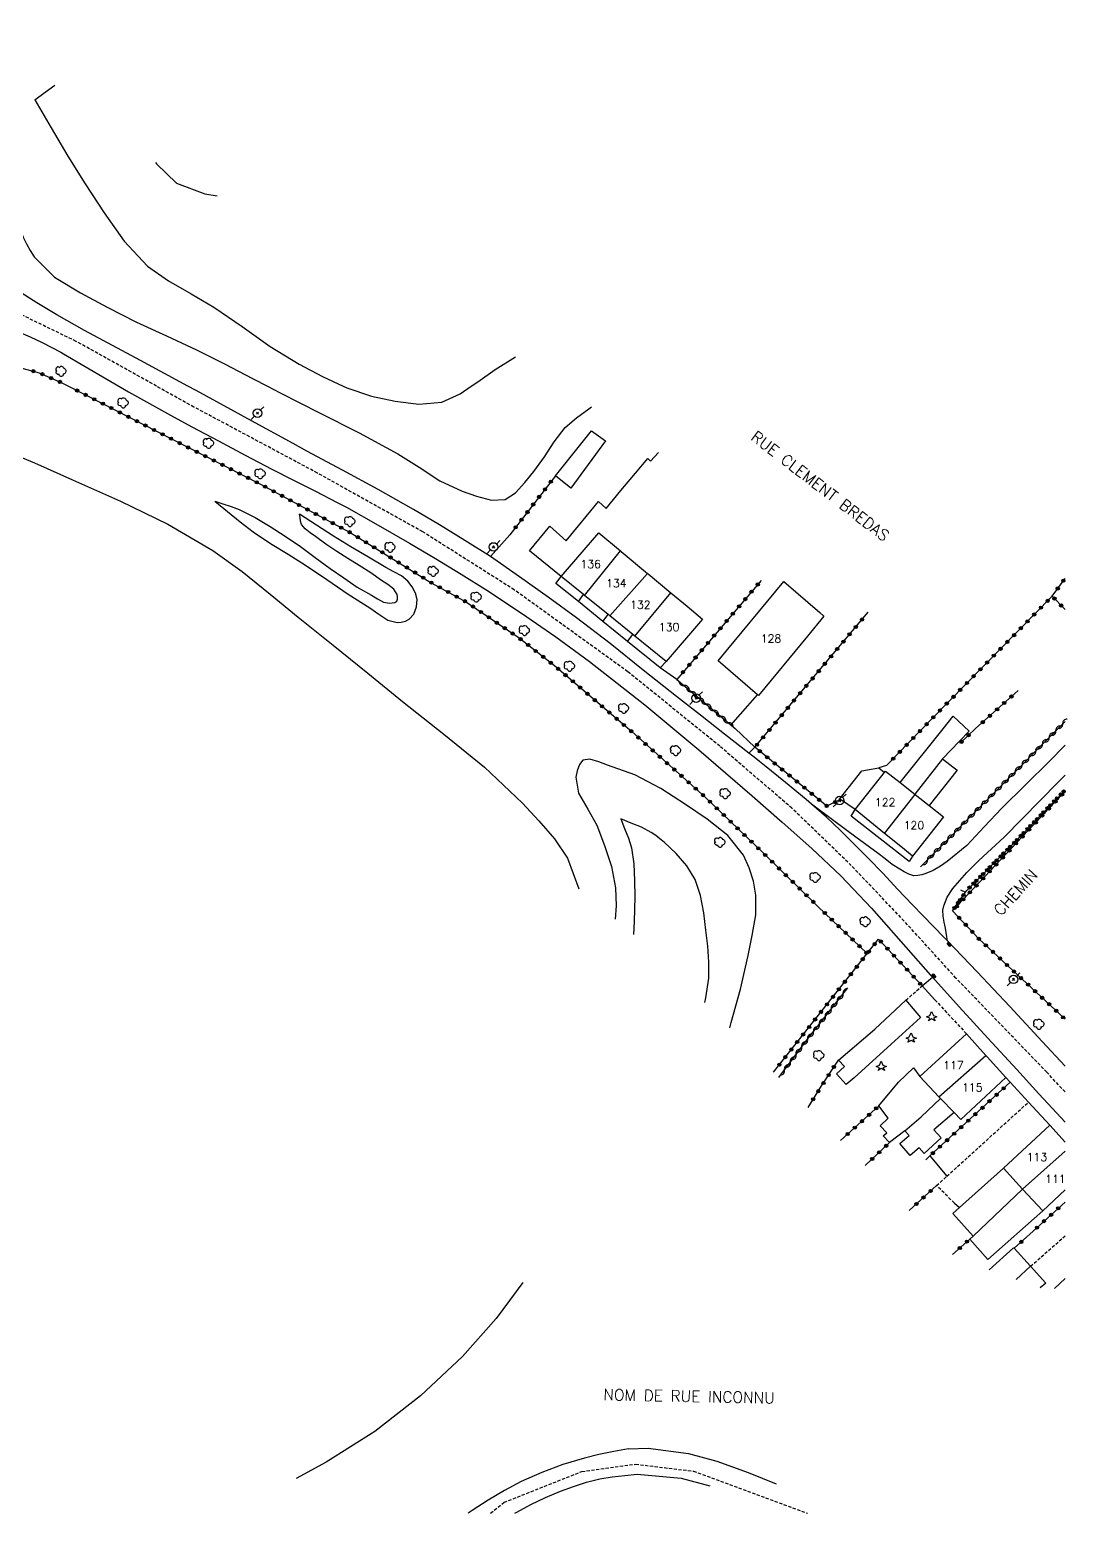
# Model space of a CAD drawing. Header units: millimetres. Extents: x 138000 to 139001, y 123000 to 124000.
# Drawn here: x 138838.2 to 139000.5, y 123000 to 123231.7 of the extents above; entities that cross this region are included whole.
import ezdxf
from ezdxf.enums import TextEntityAlignment as Align

# ---------------------------------------------------------------- set-up
doc = ezdxf.new("R2010")
doc.units = ezdxf.units.MM
doc.linetypes.add('DASHED', pattern=[0.75, 0.5, -0.25])
doc.layers.get('0').update_dxf_attribs({"linetype": 'CONTINUOUS'})
for name, color, linetype in [('W0001', 6, 'DASHED'), ('W0008', 7, 'CONTINUOUS'), ('W0014', 7, 'CONTINUOUS'), ('W0017', 7, 'CONTINUOUS'), ('W0071', 7, 'CONTINUOUS'), ('W0101', 7, 'CONTINUOUS'), ('W0104', 1, 'CONTINUOUS'), ('W0112', 1, 'DASHED'), ('W0211', 2, 'CONTINUOUS'), ('W0214', 2, 'CONTINUOUS'), ('W0300', 7, 'CONTINUOUS'), ('W0303', 7, 'CONTINUOUS'), ('W0310', 3, 'CONTINUOUS'), ('W0323', 7, 'CONTINUOUS'), ('W0333', 7, 'CONTINUOUS'), ('W0401', 7, 'CONTINUOUS'), ('W0473', 7, 'CONTINUOUS'), ('W0989', 7, 'CONTINUOUS'), ('W0991', 7, 'CONTINUOUS'), ('W1102', 7, 'CONTINUOUS')]:
    doc.layers.add(name, color=color, linetype=linetype)
doc.styles.get("Standard").update_dxf_attribs({"font": 'romans.shx', "width": 0.85})

# ---------------------------------------------------------------- blocks, each defined once
blk = doc.blocks.new('T300')
for p, q in [((-0.8, 0.51), (-0.86, 0.34)), ((-0.86, 0.34), (-0.86, 0.17)), ((-0.86, 0.17), (-0.74, 0.06)), ((-0.69, 0.63), (-0.8, 0.51)), ((-0.8, -0.06), (-0.74, 0.06)), ((-0.74, 0.06), (-0.69, 0.11)), ((-0.57, 0.69), (-0.69, 0.63)), ((-0.46, 0.69), (-0.57, 0.69)), ((-0.29, 0.63), (-0.46, 0.69)), ((-0.29, 0.63), (-0.17, 0.74)), ((-0.23, 0.57), (-0.29, 0.63)), ((-0.17, 0.74), (-0.06, 0.8)), ((-0.06, 0.8), (0.06, 0.8)), ((0.06, 0.8), (0.23, 0.74)), ((0.23, 0.74), (0.34, 0.63)), ((0.34, 0.63), (0.4, 0.51)), ((0.46, 0.46), (0.34, 0.46)), ((0.4, 0.51), (0.4, 0.46)), ((0.57, 0.4), (0.46, 0.46)), ((0.57, 0.4), (0.69, 0.29)), ((0.69, 0.29), (0.74, 0.17)), ((0.74, 0.06), (0.69, -0.17)), ((0.74, 0.17), (0.74, 0.06)), ((-0.8, -0.17), (-0.8, -0.06)), ((-0.8, -0.23), (-0.8, -0.17)), ((-0.74, -0.34), (-0.8, -0.23)), ((-0.69, -0.4), (-0.74, -0.34)), ((-0.51, -0.46), (-0.69, -0.4)), ((-0.4, -0.46), (-0.51, -0.46)), ((-0.4, -0.46), (-0.34, -0.46)), ((-0.34, -0.46), (-0.34, -0.4)), ((-0.34, -0.51), (-0.34, -0.46)), ((-0.29, -0.63), (-0.34, -0.51)), ((-0.17, -0.74), (-0.29, -0.63)), ((-0.06, -0.8), (-0.17, -0.74)), ((0.06, -0.8), (-0.06, -0.8)), ((0.17, -0.74), (0.06, -0.8)), ((0.23, -0.69), (0.17, -0.74)), ((0.29, -0.46), (0.23, -0.46)), ((0.29, -0.63), (0.23, -0.69)), ((0.46, -0.4), (0.29, -0.46)), ((0.34, -0.51), (0.29, -0.63)), ((0.34, -0.51), (0.34, -0.46)), ((0.57, -0.34), (0.46, -0.4)), ((0.63, -0.29), (0.57, -0.34)), ((0.69, -0.17), (0.63, -0.29))]:
    blk.add_line(p, q)
blk = doc.blocks.new('T303')
for p, q in [((-0.77, 0), (-0.28, 0.21)), ((-0.28, -0.21), (-0.77, 0)), ((-0.28, 0.21), (0, 0.83)), ((0, 0.83), (0.28, 0.21)), ((0.28, 0.21), (0.83, 0)), ((0.83, 0), (0.28, -0.21)), ((-0.49, -0.63), (-0.28, -0.21)), ((0, -0.35), (-0.49, -0.63)), ((0.56, -0.63), (0, -0.35)), ((0.28, -0.21), (0.56, -0.63))]:
    blk.add_line(p, q)
blk = doc.blocks.new('T473')
for p, q in [((-0.166667, 0.166667), (0.166667, -0.166667)), ((-0.166667, -0.166667), (0.166667, 0.166667)), ((0.500001, 0.500001), (1.000002, 1.000002)), ((-1.000002, -1.000002), (-0.500001, -0.500001))]:
    blk.add_line(p, q)
blk.add_ellipse((0, 0), major_axis=(0.471405, 0.471405), ratio=1, start_param=5.4977871438, end_param=11.780972451)
blk = doc.blocks.new('T401')
for p, q in [((-0.3, 0.3), (0, 0.3)), ((-0.3, -0.25), (-0.3, 0.3)), ((-0.3, 0.15), (0, 0.15)), ((-0.3, 0), (0, 0)), ((0, 0.3), (0, -0.25)), ((-0.3, -0.15), (0, -0.15)), ((-0.3, -0.25), (-0.3, -0.3)), ((-0.3, -0.3), (0, -0.3)), ((0, -0.3), (0, -0.25))]:
    blk.add_line(p, q)
blk = doc.blocks.new('t323o')
at = {"color": 0, "linetype": 'Continuous'}
for radius in [0.25, 0.15]:
    blk.add_circle((0, 0), radius, dxfattribs=at)
blk = doc.blocks.new('t310o')
at = {"color": 0, "linetype": 'Continuous'}
for centre, start, end in [((-0.5, 0.38), 216.8699, 323.1304), ((0.5, -0.37), 36.8699, 143.1303)]:
    blk.add_arc(centre, 0.625, start, end, dxfattribs=at)

msp = doc.modelspace()

# ---------------------------------------------------------------- linework, layer by layer
at = {"layer": 'W0001'}
for points in [[(138858.06, 123176), (138845.5, 123183), (138830.15, 123190.45)], [(139000, 123065.8), (138997.15, 123068.88), (138982.96, 123083.58), (138974.87, 123092.48), (138966.61, 123101.14), (138957.34, 123110.09), (138946.07, 123119.77), (138931.7, 123131.41), (138913.95, 123144.2), (138899.64, 123153.27), (138883.19, 123162.44), (138863.9, 123172.75), (138858.06, 123176)], [(138910.25, 123000), (138912.36, 123001.72), (138924.51, 123006.53), (138932.9, 123007.68)], [(138932.9, 123007.68), (138941.95, 123006.58)], [(138941.95, 123006.58), (138959.77, 123000)]]:
    msp.add_lwpolyline(points, dxfattribs=at)
at = {"layer": 'W0008'}
for points in [[(138862.97, 123176), (138855.57, 123180.03), (138851.17, 123182.36), (138846.78, 123184.7), (138842.46, 123187.15), (138839.37, 123189.02), (138836.32, 123190.96), (138833.37, 123193.03), (138830.95, 123194.95), (138828.62, 123196.97), (138826.32, 123199.03), (138823.51, 123201.63), (138820.76, 123204.3), (138818.06, 123207.02), (138814.34, 123210.81), (138810.72, 123214.69), (138807.38, 123218.79), (138805.4, 123221.55), (138803.54, 123224.4), (138801.93, 123227.38), (138800.75, 123230.24), (138799.78, 123233.21)], [(138808.77, 123185.41), (138810.81, 123185.64), (138812.85, 123185.87), (138814.9, 123186.07), (138817.39, 123186.23), (138819.89, 123186.35), (138822.4, 123186.42), (138824.57, 123186.5), (138826.75, 123186.55), (138828.9, 123186.43), (138830.76, 123186.15), (138832.59, 123185.73), (138834.4, 123185.22), (138836.37, 123184.53), (138838.31, 123183.72), (138840.21, 123182.85), (138843.1, 123181.31), (138843.54, 123181.05), (138846.9, 123179.07), (138850.27, 123177.09), (138852.15, 123176)], [(138852.15, 123176), (138853.65, 123175.14), (138856.94, 123173.29), (138860.26, 123171.48), (138863.58, 123169.68), (138867.72, 123167.45), (138871.88, 123165.24), (138876.05, 123163.06), (138879.46, 123161.32), (138882.88, 123159.59), (138886.3, 123157.86)], [(138910.25, 123149.42), (138906.24, 123151.89), (138902.24, 123154.36), (138898.21, 123156.77), (138892.7, 123159.88), (138887.13, 123162.88), (138881.55, 123165.88), (138879.38, 123167.07), (138872.9, 123170.6), (138864.23, 123175.32), (138862.97, 123176)], [(138886.3, 123157.86), (138887.71, 123157.09), (138892.67, 123154.31), (138897.6, 123151.47), (138901.65, 123149.08), (138905.67, 123146.66), (138909.65, 123144.17), (138915.08, 123140.57), (138920.42, 123136.85), (138925.68, 123133.01), (138934.35, 123126.26), (138942.79, 123119.22), (138951.11, 123112.02), (138955.8, 123107.95), (138960.46, 123103.83), (138964.97, 123099.57), (138969.75, 123094.51), (138974.35, 123089.27), (138978.97, 123084.04), (138979.28, 123083.7)], [(139000, 123069.8), (138996.42, 123073.68), (138991.35, 123079.12), (138986.25, 123084.54), (138981.64, 123089.37), (138981.11, 123089.92), (138979.46, 123091.63), (138977.8, 123093.33), (138976.15, 123095.04), (138973.85, 123097.47), (138971.56, 123099.9), (138969.24, 123102.31), (138967.1, 123104.46), (138964.93, 123106.6), (138962.72, 123108.68), (138960.41, 123110.72), (138959.58, 123111.46), (138956.35, 123114.14), (138953.07, 123116.77), (138952.24, 123117.42), (138951.41, 123118.06), (138950.58, 123118.71)], [(138931.78, 123010.08), (138929.48, 123009.63), (138927.18, 123009.17), (138924.9, 123008.63), (138921.54, 123007.61), (138918.23, 123006.39), (138915.02, 123004.96), (138912.4, 123003.59), (138909.85, 123002.07), (138907.36, 123000.45), (138906.72, 123000)], [(138931.78, 123010.08), (138934.89, 123010.18)], [(138934.89, 123010.18), (138941.17, 123009.33)], [(138941.17, 123009.33), (138945.61, 123008.13)], [(138945.61, 123008.13), (138950.48, 123006.37)], [(138914.03, 123000), (138914.33, 123000.17), (138916.56, 123001.37), (138918.84, 123002.48), (138921.17, 123003.46), (138923.2, 123004.21), (138925.25, 123004.87), (138927.34, 123005.4), (138929.26, 123005.71), (138931.2, 123005.9), (138933.14, 123006.09)], [(138933.14, 123006.09), (138940.05, 123005.49)], [(138940.05, 123005.49), (138944.5, 123004.29)], [(138950.48, 123006.37), (138954.85, 123004.61)]]:
    msp.add_lwpolyline(points, dxfattribs=at)
at = {"layer": 'W0014'}
for points in [[(138913.24, 123152.78), (138910.25, 123149.42)], [(138950.58, 123118.71), (138946.81, 123121.66), (138943.04, 123124.61), (138939.27, 123127.57), (138934.09, 123131.68), (138928.92, 123135.81), (138923.67, 123139.84), (138919.23, 123143.07), (138914.74, 123146.24), (138910.25, 123149.42)], [(138937.69, 123133.03), (138936.74, 123132.01), (138931.65, 123136.14), (138927.79, 123139.26), (138923.97, 123142.36), (138920.46, 123145.21), (138921.25, 123146.28)], [(138939.35, 123130.21), (138936.74, 123132.01)], [(138948.44, 123122.54), (138951.55, 123119.62)], [(138951.55, 123119.62), (138950.58, 123118.71)], [(138976.19, 123102.63), (138975.66, 123101.76), (138966.58, 123108.86), (138967.23, 123109.88)], [(138979.66, 123080.19), (138977.67, 123082.38), (138979.28, 123083.7)], [(138979.28, 123083.7), (138983.45, 123079.11), (138987.95, 123074.19), (138992.45, 123069.28), (138995.91, 123065.52), (138998.03, 123063.22), (139000, 123061.09)], [(138990.73, 123068.06), (138991.43, 123067.3), (138994.3, 123064.21), (138997.63, 123060.61)]]:
    msp.add_lwpolyline(points, dxfattribs=at)
at = {"layer": 'W0017'}
for points in [[(138947.79, 123123.09), (138949.3, 123124.79), (138951.96, 123127.8)], [(138978.88, 123055.8), (138981.55, 123052.64)], [(138982.71, 123048.45), (138983.49, 123047.74)], [(138994.04, 123043.16), (138994.5, 123043.6)]]:
    msp.add_lwpolyline(points, dxfattribs=at)
at = {"layer": 'W0071'}
for points in [[(139000, 123119.96), (138997.52, 123117.38), (138993.82, 123113.73), (138990.11, 123110.09), (138987.38, 123107.18), (138984.65, 123104.29), (138981.61, 123101.8), (138980.53, 123101.08), (138979.41, 123100.39), (138978.23, 123099.9), (138977.61, 123099.72), (138976.98, 123099.59), (138976.36, 123099.57), (138975.61, 123099.78), (138974.88, 123100.17), (138974.17, 123100.59), (138973.01, 123101.34), (138971.9, 123102.18), (138970.79, 123103.02), (138967.32, 123105.57), (138963.86, 123108.15), (138960.41, 123110.72)], [(138981.64, 123089.37), (138981.54, 123090.04), (138981.44, 123090.71), (138981.33, 123091.38), (138981.14, 123092.32), (138980.94, 123093.26), (138980.91, 123094.18), (138981.06, 123094.86), (138981.3, 123095.54), (138981.59, 123096.19), (138982.45, 123097.57), (138983.55, 123098.82), (138984.68, 123100.04), (138986.55, 123101.95), (138988.52, 123103.77), (138990.48, 123105.6), (138993.32, 123108.44), (138996.14, 123111.3), (138998.94, 123114.17), (139000, 123115.24)]]:
    msp.add_lwpolyline(points, dxfattribs=at)
at = {"layer": 'W0101'}
for points in [[(138921.25, 123146.28), (138927.14, 123153.11), (138930.53, 123150.3)], [(138930.53, 123150.3), (138930.63, 123150.21), (138934.77, 123146.78)], [(138924.9, 123143.34), (138924.77, 123143.45), (138921.25, 123146.28)], [(138934.77, 123146.78), (138934.85, 123146.71), (138938.42, 123143.75)], [(138938.42, 123143.75), (138940.97, 123141.63), (138943.38, 123139.63), (138937.69, 123133.03)], [(138928.87, 123140.14), (138928.63, 123140.33), (138924.9, 123143.34)], [(138932.8, 123136.97), (138932.48, 123137.23), (138928.87, 123140.14)], [(138937.69, 123133.03), (138932.8, 123136.97)], [(138967.23, 123109.88), (138971.96, 123115.9), (138974.23, 123114.11), (138976.53, 123112.3), (138976.6, 123112.25)], [(138976.6, 123112.25), (138978.76, 123110.55), (138981.02, 123108.77), (138976.19, 123102.63)], [(138971.81, 123106.17), (138967.23, 123109.88)], [(138976.19, 123102.63), (138974.61, 123103.91), (138971.81, 123106.17)], [(138980.29, 123065.05), (138977.29, 123068.23), (138984.62, 123074.86)], [(138984.62, 123074.86), (138987.65, 123071.48)], [(138987.65, 123071.48), (138987.81, 123071.3), (138990.73, 123068.06)], [(138990.73, 123068.06), (138983.74, 123061.52), (138982.7, 123062.59), (138980.56, 123064.77), (138980.29, 123065.05)], [(138993.38, 123050.63), (138990.36, 123053.88), (138997.63, 123060.61)], [(138997.63, 123060.61), (139000, 123057.96)], [(139000, 123050.49), (138996.51, 123047.25), (138993.38, 123050.63)]]:
    msp.add_lwpolyline(points, dxfattribs=at)
msp.add_lwpolyline([(138945.81, 123133.1), (138956.06, 123145.51), (138961.68, 123140.67), (138962.34, 123140.1), (138959.75, 123136.96), (138952.09, 123127.68), (138951.96, 123127.8)], close=True, dxfattribs=at)
at = {"layer": 'W0104'}
for points in [[(138926.02, 123169.05), (138928.19, 123167.46), (138922.8, 123160.1), (138920.39, 123162.02)], [(138964.58, 123070.78), (138970.27, 123075.6), (138975.14, 123080.11), (138977.42, 123077.43), (138972.83, 123073.24), (138967.03, 123067.98), (138965.79, 123066.94), (138964.27, 123068.61), (138965.52, 123069.75)]]:
    msp.add_lwpolyline(points, close=True, dxfattribs=at)
for points in [[(138921.25, 123146.28), (138916.35, 123150.28), (138919.5, 123154.15), (138922.07, 123151.83), (138927.1, 123157.99), (138928.31, 123156.9), (138930.62, 123159.71), (138932.91, 123162.44), (138934.8, 123164.71), (138935.24, 123164.31), (138936.46, 123165.66)], [(138974.23, 123114.11), (138980.94, 123122.48), (138982.54, 123124.48), (138985.03, 123122.16), (138983.51, 123120.57), (138980.88, 123117.84), (138976.53, 123112.3)], [(138967.23, 123109.88), (138964.9, 123111.44), (138964.76, 123111.54), (138968.23, 123115.92), (138970.92, 123116.39), (138971.8, 123115.69)], [(138980.88, 123117.84), (138983.17, 123116.03), (138978.76, 123110.55)], [(138974.96, 123059.71), (138972.6, 123057.89), (138971.61, 123058.93), (138972.15, 123059.44), (138971.12, 123060.52), (138972.39, 123061.73), (138970.93, 123063.63), (138973.98, 123067.33), (138976.31, 123069.55), (138977.29, 123068.23)], [(138982.7, 123062.59), (138979.49, 123059.86), (138980.65, 123058.64), (138978.01, 123056.2), (138977.19, 123057.09), (138975.78, 123055.89), (138974.18, 123057.76), (138975.63, 123059), (138974.96, 123059.71), (138977.5, 123061.91), (138980.56, 123064.77)], [(138996.51, 123047.25), (138987.95, 123039.61), (138985.1, 123042.79), (138985.65, 123043.29), (138982.47, 123046.83), (138983.49, 123047.74), (138990.36, 123053.88)], [(138985.65, 123043.29), (138993.38, 123050.63)], [(138988.15, 123038.02), (138991.95, 123041.48), (138992.05, 123041.38), (138994.6, 123038.57), (138996.98, 123035.96), (138996.14, 123035.2)], [(138994.6, 123038.57), (138992.37, 123036.53)], [(138998.34, 123035.12), (139000, 123036.65)]]:
    msp.add_lwpolyline(points, dxfattribs=at)
at = {"layer": 'W0112'}
for points in [[(138975.14, 123080.11), (138977.67, 123082.38)], [(138979.66, 123080.19), (138984.62, 123074.86)], [(138979.93, 123051.18), (138981.55, 123052.64), (138994.3, 123064.21)], [(138982.71, 123048.45), (138979.93, 123051.18)], [(138994.6, 123038.57), (139000, 123043.32)]]:
    msp.add_lwpolyline(points, dxfattribs=at)
at = {"layer": 'W0211'}
for points in [[(138820.89, 123231.97), (138821.83, 123230.06), (138824.38, 123226.49), (138827.24, 123223.11), (138829.77, 123219.54), (138831.56, 123215.82), (138833.04, 123211.93), (138834.42, 123208), (138835.3, 123205.07), (138836.13, 123202.11), (138837.21, 123199.27), (138837.74, 123198.21), (138838.3, 123197.17), (138838.92, 123196.18), (138842.13, 123193.01), (138846.17, 123190.59), (138850.33, 123188.36), (138854.9, 123185.99), (138859.62, 123183.86), (138864.32, 123181.68), (138868.69, 123179.47), (138873.04, 123177.22), (138875.39, 123176)], [(138839.02, 123220.74), (138840.64, 123221.9), (138842.19, 123223.01)], [(138857.88, 123210.93), (138858.03, 123210.71), (138861.19, 123207.68), (138865.58, 123206.03), (138867.51, 123205.74)], [(138875.39, 123176), (138877.38, 123174.97), (138883.54, 123171.84), (138889.69, 123168.7), (138895.77, 123165.44), (138899.07, 123163.36), (138902.34, 123161.25), (138905.8, 123159.63), (138908.07, 123158.83), (138910.41, 123158.21), (138912.53, 123158.3), (138914.16, 123159.34), (138915.61, 123160.98), (138916.99, 123162.68), (138918.65, 123164.95), (138920.17, 123167.34), (138921.9, 123169.53), (138923.68, 123171.07), (138925.61, 123172.47), (138926.02, 123172.77)], [(138867.16, 123158.06), (138869.14, 123156.43), (138871.13, 123154.81), (138873.17, 123153.25), (138875.84, 123151.46), (138878.6, 123149.78), (138881.34, 123148.08), (138884.68, 123145.83), (138888, 123143.55), (138891.4, 123141.41), (138892.78, 123140.43), (138894.18, 123139.47), (138895.64, 123139.08), (138896.3, 123139.16), (138896.97, 123139.32), (138897.55, 123139.6), (138898.24, 123140.42), (138898.67, 123141.55), (138898.79, 123142.67), (138898.54, 123143.68), (138898, 123144.67), (138897.33, 123145.54), (138896.32, 123146.38), (138895.11, 123147.03), (138893.9, 123147.68), (138891.16, 123149.32), (138888.41, 123150.93), (138885.68, 123152.59), (138883.92, 123153.72), (138882.17, 123154.88), (138880.41, 123156.04)], [(138947.63, 123075.8), (138947.86, 123076.62), (138949.31, 123081.83), (138950.49, 123087.1), (138951.14, 123090.25), (138951.7, 123093.43), (138951.71, 123096.55), (138951.31, 123098.69), (138950.64, 123100.8), (138949.76, 123102.77), (138947.32, 123105.84), (138944.1, 123108.4), (138940.7, 123110.7), (138936.85, 123113.18), (138932.77, 123115.32), (138928.49, 123116.85), (138927.14, 123117.32), (138925.77, 123117.74), (138924.68, 123117.62), (138924.15, 123116.93), (138923.79, 123115.93), (138923.55, 123114.93), (138923.97, 123112.45), (138925.45, 123109.98), (138926.83, 123107.47), (138928.06, 123104.26), (138929.14, 123100.99), (138929.75, 123097.67), (138929.86, 123094.88), (138929.71, 123092.77)]]:
    msp.add_lwpolyline(points, dxfattribs=at)
at = {"layer": 'W0214'}
for points in [[(138839.02, 123220.74), (138841.61, 123216.33), (138844.2, 123211.92), (138846.93, 123207.6), (138849.89, 123203.07), (138853.01, 123198.64), (138856.63, 123194.77), (138859.91, 123192.43), (138863.48, 123190.42), (138867.02, 123188.36), (138871.43, 123185.32), (138875.79, 123182.22), (138880.33, 123179.42), (138884, 123177.49), (138887.22, 123176)], [(138907.23, 123176), (138908.23, 123176.69), (138910.96, 123178.6), (138914.12, 123180.61)], [(138887.22, 123176), (138887.77, 123175.74), (138891.66, 123174.46), (138895.32, 123173.64), (138899.06, 123173.18), (138902.62, 123173.51), (138905.5, 123174.79), (138907.23, 123176)], [(138814.69, 123171.92), (138818.76, 123170.9), (138822.82, 123169.88), (138826.85, 123168.72), (138832.97, 123166.53), (138838.99, 123164.02), (138844.94, 123161.37), (138852.43, 123158.03), (138859.82, 123154.46), (138866.86, 123150.36), (138871.42, 123147.06), (138875.81, 123143.51), (138880.19, 123139.94), (138885.64, 123135.57), (138891.08, 123131.18), (138896.48, 123126.75), (138902.92, 123121.65), (138909.32, 123116.5), (138915.23, 123110.88), (138917.78, 123108.15), (138920.23, 123105.33), (138922.29, 123102.32), (138924.03, 123097.49)], [(138867.16, 123158.06), (138868.43, 123157.63), (138869.7, 123157.21), (138870.95, 123156.74), (138873.44, 123155.52), (138875.83, 123154.09), (138878.17, 123152.59), (138880.54, 123150.95), (138882.85, 123149.24), (138885.19, 123147.56), (138887.3, 123146.08), (138889.42, 123144.64), (138891.64, 123143.36), (138892.57, 123142.81), (138893.51, 123142.29), (138894.47, 123142.11), (138894.89, 123142.15), (138895.31, 123142.25), (138895.6, 123142.45), (138895.69, 123142.74), (138895.68, 123143.11), (138895.63, 123143.47), (138895.12, 123144.33), (138894.19, 123145.02), (138893.23, 123145.67), (138891.52, 123146.88), (138889.73, 123147.98), (138887.94, 123149.08), (138886.23, 123150.2), (138884.53, 123151.34), (138882.89, 123152.55), (138882.07, 123153.12), (138881.26, 123153.71), (138880.7, 123154.43), (138880.55, 123154.94), (138880.48, 123155.49), (138880.41, 123156.04)], [(138943.71, 123079.79), (138943.89, 123080.51), (138944.35, 123083.56), (138944.37, 123086.06), (138944.18, 123088.58), (138943.87, 123091.07), (138943.54, 123093.79), (138943.07, 123096.48), (138942.2, 123098.98), (138940.89, 123101.1), (138939.22, 123103.04), (138937.35, 123104.78), (138936.71, 123105.32), (138936.05, 123105.83), (138935.36, 123106.3), (138933.83, 123107.12), (138932.21, 123107.79), (138930.59, 123108.45), (138931.18, 123106.94), (138931.77, 123105.44), (138932.24, 123103.91), (138932.64, 123101.4), (138932.75, 123098.83), (138932.77, 123096.26), (138932.7, 123092.43), (138932.56, 123090.4)], [(138915.31, 123036.06), (138911.14, 123030.44), (138905.88, 123024.49), (138899.32, 123018.34), (138892.15, 123012.8), (138884.54, 123007.98), (138879.88, 123005.42)]]:
    msp.add_lwpolyline(points, dxfattribs=at)
at = {"layer": 'W0310'}
for points in [[(138939.35, 123130.21), (138948.44, 123122.54)], [(139000, 123123.66), (138977.43, 123100.95)], [(138955.27, 123068.04), (138959.62, 123073.83), (138966.08, 123082.07)]]:
    msp.add_lwpolyline(points, dxfattribs=at)
at = {"layer": 'W0323'}
for points in [[(138827.03, 123180.64), (138833.61, 123179.6), (138836.63, 123178.92), (138839.7, 123178.1), (138843.17, 123176.58), (138844.3, 123176)], [(138844.3, 123176), (138849.38, 123173.42), (138860.4, 123167.76), (138874.31, 123160.69), (138888.32, 123153.15), (138901.08, 123145.27), (138906.49, 123142.28), (138914.69, 123136.7), (138920.23, 123132.37), (138932.3, 123122.06), (138943.73, 123111.88), (138952.99, 123102.96), (138961.38, 123094.78)], [(138920.39, 123162.02), (138913.24, 123152.78)], [(138997.99, 123143.2), (139000, 123145.99)], [(138952.52, 123145.67), (138939.35, 123130.21)], [(139000, 123141.15), (138997.99, 123143.2), (138979.26, 123124.13), (138972.12, 123116.76)], [(138964.9, 123111.44), (138962.79, 123110.43), (138951.55, 123119.62), (138969.23, 123140.71)], [(138986.03, 123122.53), (138992.68, 123128.49)], [(138983.51, 123120.57), (138983.6, 123120.24), (138986.03, 123122.53)], [(138972.12, 123116.76), (138970.92, 123116.39)], [(138982.43, 123094.08), (138984.45, 123097), (138984.64, 123097.28), (138991.84, 123104.48), (139000, 123112.94)], [(139000, 123112.74), (138982.43, 123094.08), (138984.45, 123097)], [(138984.64, 123097.28), (138991.84, 123104.48), (139000, 123112.94)], [(138983.65, 123097.36), (138984.45, 123097)], [(138969.1, 123087.41), (138961.38, 123094.78)], [(139000, 123077.18), (138986.53, 123089.73), (138982.43, 123094.08)], [(138954.43, 123068.89), (138969.1, 123087.41), (138970.87, 123089.65), (138977.67, 123082.38)], [(138959.85, 123063.39), (138961.96, 123066.73), (138964.58, 123070.78)], [(138978.25, 123055.22), (138978.88, 123055.8), (138991.43, 123067.3)], [(138964.92, 123058.22), (138970.93, 123063.63)], [(138968.78, 123054.3), (138972.6, 123057.89)], [(138979.93, 123051.18), (138975.67, 123047.3)], [(139000, 123048.6), (138994.5, 123043.6)], [(138982.43, 123040.43), (138985.1, 123042.79)], [(138994.04, 123043.16), (138992.05, 123041.38)]]:
    msp.add_lwpolyline(points, dxfattribs=at)
at = {"layer": 'W0333'}
for points in [[(138923.97, 123142.36), (138924.77, 123143.45)], [(138927.79, 123139.26), (138928.63, 123140.33)], [(138931.65, 123136.14), (138932.48, 123137.23)]]:
    msp.add_lwpolyline(points, dxfattribs=at)
at = {"layer": 'W1102'}
for points in [[(138924.9, 123143.34), (138930.53, 123150.3)], [(138934.77, 123146.78), (138928.87, 123140.14)], [(138932.8, 123136.97), (138938.42, 123143.75)], [(138971.81, 123106.17), (138976.6, 123112.25)], [(138980.29, 123065.05), (138987.65, 123071.48)], [(138993.38, 123050.63), (139000, 123056.53)]]:
    msp.add_lwpolyline(points, dxfattribs=at)

# ---------------------------------------------------------------- block references
at = {"layer": 'W0300'}
for p in [(138843.16, 123178.31), (138852.86, 123173.39), (138866.21, 123167.07), (138874.28, 123162.32), (138888.29, 123154.86), (138894.57, 123150.84), (138901.3, 123147.08), (138908.03, 123143.06), (138915.56, 123137.84), (138922.61, 123132.27), (138931.07, 123125.68), (138939.19, 123119.1), (138946.92, 123112.38), (138946.11, 123104.76), (138960.98, 123099.29), (138968.82, 123092.37), (138995.94, 123076.36), (138961.56, 123071.48)]:
    msp.add_blockref('T300', p, dxfattribs=at)
at = {"layer": 'W0303'}
for p in [(138979.15, 123077.55), (138975.94, 123074.18), (138971.27, 123069.79)]:
    msp.add_blockref('T303', p, dxfattribs=at)
at = {"layer": 'W0310'}
for p, rotation in [((138940.49, 123129.24), 319.8731071835677), ((138941.64, 123128.27), 319.8731071835677), ((138942.79, 123127.3), 319.8731071835677), ((138943.94, 123126.34), 319.8731071835677), ((138945.08, 123125.37), 319.8731071835677), ((138946.23, 123124.4), 319.8731071835677), ((138947.38, 123123.44), 319.8731071835677), ((138998.58, 123122.22), 225.1751410366245), ((138999.63, 123123.29), 225.1751410366245), ((138996.46, 123120.1), 225.1751410366245), ((138997.52, 123121.16), 225.1751410366245), ((138994.35, 123117.97), 225.1751410366245), ((138995.41, 123119.03), 225.1751410366245), ((138991.18, 123114.78), 225.1751410366245), ((138992.23, 123115.84), 225.1751410366245), ((138993.29, 123116.9), 225.1751410366245), ((138989.06, 123112.65), 225.1751410366245), ((138990.12, 123113.71), 225.1751410366245), ((138986.95, 123110.52), 225.1751410366245), ((138988, 123111.58), 225.1751410366245), ((138984.83, 123108.39), 225.1751410366245), ((138985.89, 123109.46), 225.1751410366245), ((138982.72, 123106.27), 225.1751410366245), ((138983.77, 123107.33), 225.1751410366245), ((138980.6, 123104.14), 225.1751410366245), ((138981.66, 123105.2), 225.1751410366245), ((138978.49, 123102.01), 225.1751410366245), ((138979.54, 123103.07), 225.1751410366245), ((138965.33, 123081.11), 51.9023828791107), ((138963.48, 123078.75), 51.9023828791107), ((138964.41, 123079.93), 51.9023828791107), ((138961.63, 123076.39), 51.9023828791107), ((138962.56, 123077.57), 51.9023828791107), ((138959.78, 123074.03), 51.9023828791107), ((138960.7, 123075.21), 51.9023828791107), ((138957.97, 123071.64), 53.07283869596869), ((138958.87, 123072.84), 53.07283869596869), ((138956.17, 123069.24), 53.07283869596869), ((138957.07, 123070.44), 53.07283869596869)]:
    msp.add_blockref('t310o', p, dxfattribs=dict(at, rotation=rotation))
at = {"layer": 'W0323'}
for p, rotation in [((138838.8, 123178.35), 345.1812073672472), ((138840.22, 123177.88), 336.159004470903), ((138841.59, 123177.27), 336.159004470903), ((138842.96, 123176.67), 336.159004470903), ((138845.64, 123175.32), 333.1064938137222), ((138846.98, 123174.64), 333.1064938137222), ((138848.31, 123173.96), 333.1064938137222), ((138849.65, 123173.28), 332.8061002987936), ((138850.99, 123172.6), 332.8061002987936), ((138852.32, 123171.91), 332.8061002987936), ((138853.65, 123171.23), 332.8061002987936), ((138854.99, 123170.54), 332.8061002987936), ((138856.32, 123169.86), 332.8061002987936), ((138857.66, 123169.17), 332.8061002987936), ((138858.99, 123168.49), 332.8061002987936), ((138860.32, 123167.8), 332.8061002987936), ((138861.66, 123167.12), 333.0506506214968), ((138863, 123166.44), 333.0506506214968), ((138864.34, 123165.76), 333.0506506214968), ((138865.67, 123165.08), 333.0506506214968), ((138867.01, 123164.4), 333.0506506214968), ((138868.35, 123163.72), 333.0506506214968), ((138869.68, 123163.04), 333.0506506214968), ((138871.02, 123162.36), 333.0506506214968), ((138872.36, 123161.68), 333.0506506214968), ((138873.7, 123161), 333.0506506214968), ((138875.02, 123160.31), 331.721916706714), ((138876.35, 123159.59), 331.721916706714), ((138918.75, 123159.9), 232.285472159598), ((138919.67, 123161.09), 232.285472159598), ((138877.67, 123158.88), 331.721916706714), ((138878.99, 123158.17), 331.721916706714), ((138880.31, 123157.46), 331.721916706714), ((138916.91, 123157.53), 232.285472159598), ((138917.83, 123158.72), 232.285472159598), ((138881.63, 123156.75), 331.721916706714), ((138882.95, 123156.04), 331.721916706714), ((138884.27, 123155.33), 331.721916706714), ((138915.08, 123155.16), 232.285472159598), ((138916, 123156.34), 232.285472159598), ((138885.59, 123154.62), 331.721916706714), ((138886.91, 123153.91), 331.721916706714), ((138888.23, 123153.2), 331.721916706714), ((138889.51, 123152.42), 328.2866193887431), ((138914.16, 123153.97), 232.285472159598), ((138890.79, 123151.63), 328.2866193887431), ((138892.07, 123150.84), 328.2866193887431), ((138893.34, 123150.05), 328.2866193887431), ((138894.62, 123149.26), 328.2866193887431), ((138895.89, 123148.47), 328.2866193887431), ((138897.17, 123147.69), 328.2866193887431), ((138898.45, 123146.9), 328.2866193887431), ((138899.72, 123146.11), 328.2866193887431), ((138999.74, 123145.63), 54.17175769785522), ((138901, 123145.32), 328.2866193887431), ((138902.31, 123144.59), 331.1254518102263), ((138903.62, 123143.87), 331.1254518102263), ((138904.94, 123143.14), 331.1254518102263), ((138951.02, 123143.91), 229.5690714327077), ((138951.99, 123145.05), 229.5690714327077), ((138998.86, 123144.42), 54.17175769785522), ((138906.25, 123142.42), 331.1254518102263), ((138907.5, 123141.6), 325.736128319417), ((138949.08, 123141.62), 229.5690714327077), ((138950.05, 123142.76), 229.5690714327077), ((138996.24, 123141.42), 225.5154540506232), ((138997.29, 123142.49), 225.5154540506232), ((138998.34, 123142.84), 134.4377144306459), ((138999.39, 123141.77), 134.4377144306459), ((138908.74, 123140.75), 325.736128319417), ((138909.98, 123139.91), 325.736128319417), ((138911.22, 123139.06), 325.736128319417), ((138947.13, 123139.34), 229.5690714327077), ((138948.1, 123140.48), 229.5690714327077), ((138968.27, 123139.56), 50.00870748118729), ((138994.14, 123139.28), 225.5154540506232), ((138995.19, 123140.35), 225.5154540506232), ((138912.46, 123138.22), 325.736128319417), ((138913.7, 123137.37), 325.736128319417), ((138914.93, 123136.51), 321.964952728454), ((138945.18, 123137.06), 229.5690714327077), ((138946.16, 123138.2), 229.5690714327077), ((138966.34, 123137.26), 50.00870748118729), ((138967.3, 123138.41), 50.00870748118729), ((138992.04, 123137.14), 225.5154540506232), ((138993.09, 123138.21), 225.5154540506232), ((138916.11, 123135.59), 321.964952728454), ((138917.29, 123134.66), 321.964952728454), ((138943.24, 123134.77), 229.5690714327077), ((138944.21, 123135.91), 229.5690714327077), ((138964.41, 123134.96), 50.00870748118729), ((138965.38, 123136.11), 50.00870748118729), ((138988.88, 123133.93), 225.5154540506232), ((138989.93, 123135), 225.5154540506232), ((138990.98, 123136.07), 225.5154540506232), ((138918.47, 123133.74), 321.964952728454), ((138919.65, 123132.82), 321.964952728454), ((138920.81, 123131.87), 319.4985236851782), ((138941.29, 123132.49), 229.5690714327077), ((138942.27, 123133.63), 229.5690714327077), ((138961.52, 123131.51), 50.00870748118729), ((138962.48, 123132.66), 50.00870748118729), ((138963.45, 123133.81), 50.00870748118729), ((138986.78, 123131.79), 225.5154540506232), ((138987.83, 123132.86), 225.5154540506232), ((138921.96, 123130.89), 319.4985236851782), ((138923.1, 123129.92), 319.4985236851782), ((138940.32, 123131.35), 229.5690714327077), ((138959.59, 123129.22), 50.00870748118729), ((138960.56, 123130.37), 50.00870748118729), ((138984.68, 123129.65), 225.5154540506232), ((138985.73, 123130.72), 225.5154540506232), ((138924.24, 123128.94), 319.4985236851782), ((138925.38, 123127.97), 319.4985236851782), ((138926.52, 123126.99), 319.4985236851782), ((138957.66, 123126.92), 50.00870748118729), ((138958.63, 123128.07), 50.00870748118729), ((138982.58, 123127.51), 225.5154540506232), ((138983.63, 123128.58), 225.5154540506232), ((138991.62, 123127.54), 41.83830336822152), ((138927.66, 123126.02), 319.4985236851782), ((138928.8, 123125.05), 319.4985236851782), ((138955.74, 123124.62), 50.00870748118729), ((138956.7, 123125.77), 50.00870748118729), ((138980.47, 123125.37), 225.5154540506232), ((138981.52, 123126.44), 225.5154540506232), ((138989.39, 123125.54), 41.83830336822152), ((138990.5, 123126.54), 41.83830336822152), ((138929.94, 123124.07), 319.4985236851782), ((138931.08, 123123.1), 319.4985236851782), ((138953.81, 123122.32), 50.00870748118729), ((138954.77, 123123.47), 50.00870748118729), ((138978.38, 123123.22), 225.9115096402411), ((138979.42, 123124.3), 225.5154540506232), ((138987.15, 123123.53), 41.83830336822152), ((138988.27, 123124.54), 41.83830336822152), ((138932.22, 123122.12), 319.4985236851782), ((138933.34, 123121.13), 318.3341328451891), ((138934.46, 123120.13), 318.3341328451891), ((138951.88, 123120.02), 50.00870748118729), ((138952.84, 123121.17), 50.00870748118729), ((138975.25, 123119.99), 225.9115096402411), ((138976.29, 123121.07), 225.9115096402411), ((138977.33, 123122.15), 225.9115096402411), ((138983.85, 123120.48), 43.30320271077954), ((138984.94, 123121.51), 43.30320271077954), ((138935.58, 123119.13), 318.3341328451891), ((138936.7, 123118.14), 318.3341328451891), ((138952.3, 123119), 140.7178111186539), ((138953.47, 123118.05), 140.7178111186539), ((138973.16, 123117.84), 225.9115096402411), ((138974.2, 123118.91), 225.9115096402411), ((138937.82, 123117.14), 318.3341328451891), ((138938.95, 123116.14), 318.3341328451891), ((138954.63, 123117.1), 140.7178111186539), ((138955.79, 123116.15), 140.7178111186539), ((138940.07, 123115.15), 318.3341328451891), ((138941.19, 123114.15), 318.3341328451891), ((138942.31, 123113.15), 318.3341328451891), ((138956.95, 123115.2), 140.7178111186539), ((138958.11, 123114.26), 140.7178111186539), ((138959.27, 123113.31), 140.7178111186539), ((138943.43, 123112.15), 318.3341328451891), ((138944.52, 123111.12), 316.0779513962251), ((138960.43, 123112.36), 140.7178111186539), ((138961.59, 123111.41), 140.7178111186539), ((138964.1, 123111.06), 205.6242464831147), ((138998.31, 123111.18), 46.032244691521), ((138998.51, 123111.16), 226.7161935830591), ((138998.74, 123111.63), 46.032244691521), ((138999.35, 123112.26), 46.032244691521), ((138999.54, 123112.25), 226.7161935830591), ((138999.78, 123112.71), 46.032244691521), ((138945.6, 123110.08), 316.0779513962251), ((138946.68, 123109.04), 316.0779513962251), ((138962.75, 123110.46), 140.7178111186539), ((138995.61, 123108.39), 46.032244691521), ((138996.22, 123109.02), 46.032244691521), ((138996.46, 123108.97), 226.7161935830591), ((138996.65, 123109.47), 46.032244691521), ((138997.26, 123110.1), 46.032244691521), ((138997.48, 123110.07), 226.7161935830591), ((138997.7, 123110.55), 46.032244691521), ((138947.76, 123108), 316.0779513962251), ((138948.84, 123106.96), 316.0779513962251), ((138993.53, 123106.23), 46.032244691521), ((138994.14, 123106.86), 46.032244691521), ((138994.4, 123106.79), 226.7161935830591), ((138994.57, 123107.31), 46.032244691521), ((138995.18, 123107.94), 46.032244691521), ((138995.43, 123107.88), 226.7161935830591), ((138949.92, 123105.92), 316.0779513962251), ((138951, 123104.88), 316.0779513962251), ((138952.08, 123103.84), 316.0779513962251), ((138991.44, 123104.08), 44.9960225074876), ((138992.06, 123104.7), 46.032244691521), ((138992.34, 123104.61), 226.7161935830591), ((138992.49, 123105.15), 46.032244691521), ((138993.1, 123105.78), 46.032244691521), ((138993.37, 123105.7), 226.7161935830591), ((138953.16, 123102.8), 315.70885602753), ((138954.24, 123101.75), 315.70885602753), ((138988.88, 123101.52), 44.9960225074876), ((138989.32, 123101.96), 44.9960225074876), ((138989.94, 123102.58), 44.9960225074876), ((138990.29, 123102.42), 226.7161935830591), ((138990.38, 123103.02), 44.9960225074876), ((138991, 123103.64), 44.9960225074876), ((138991.31, 123103.51), 226.7161935830591), ((138955.31, 123100.7), 315.70885602753), ((138956.38, 123099.66), 315.70885602753), ((138986.76, 123099.4), 44.9960225074876), ((138987.2, 123099.84), 44.9960225074876), ((138987.2, 123099.15), 226.7161935830591), ((138987.82, 123100.46), 44.9960225074876), ((138988.23, 123100.24), 226.7161935830591), ((138988.26, 123100.9), 44.9960225074876), ((138989.26, 123101.33), 226.7161935830591), ((138957.46, 123098.61), 315.70885602753), ((138958.53, 123097.56), 315.70885602753), ((138985.08, 123097.71), 44.9960225074876), ((138985.14, 123096.96), 226.7161935830591), ((138985.7, 123098.34), 44.9960225074876), ((138986.14, 123098.77), 44.9960225074876), ((138986.17, 123098.05), 226.7161935830591), ((138959.6, 123096.51), 315.70885602753), ((138960.68, 123095.47), 315.70885602753), ((138982.74, 123094.53), 55.37742837633154), ((138983.09, 123094.78), 226.7161935830591), ((138983.28, 123095.32), 55.37742837633154), ((138983.59, 123095.77), 55.37742837633154), ((138984.12, 123095.87), 226.7161935830591), ((138984.14, 123096.55), 55.37742837633154), ((138962.46, 123093.75), 136.3099754428352), ((138963.55, 123092.71), 136.3099754428352), ((138983.46, 123092.99), 133.2380257486294), ((138964.63, 123091.67), 136.3099754428352), ((138965.72, 123090.64), 136.3099754428352), ((138984.49, 123091.9), 133.2380257486294), ((138985.51, 123090.8), 133.2380257486294), ((138966.8, 123089.6), 136.3099754428352), ((138967.89, 123088.57), 136.3099754428352), ((138968.97, 123087.53), 136.3099754428352), ((138969.33, 123087.71), 51.64691810635214), ((138970.26, 123088.88), 51.64691810635214), ((138971.22, 123089.28), 313.0550680339611), ((138972.25, 123088.18), 313.0550680339611), ((138986.54, 123089.71), 137.0331270109603), ((138987.64, 123088.69), 137.0331270109603), ((138988.74, 123087.67), 137.0331270109603), ((138967.47, 123085.35), 51.6384211502074), ((138968.4, 123086.53), 51.6384211502074), ((138973.27, 123087.08), 313.0550680339611), ((138974.3, 123085.99), 313.0550680339611), ((138989.84, 123086.65), 137.0331270109603), ((138990.93, 123085.62), 137.0331270109603), ((138965.61, 123083), 51.6384211502074), ((138966.54, 123084.18), 51.6384211502074), ((138975.32, 123084.89), 313.0550680339611), ((138976.34, 123083.79), 313.0550680339611), ((138992.03, 123084.6), 137.0331270109603), ((138993.13, 123083.58), 137.0331270109603), ((138963.74, 123080.65), 51.6384211502074), ((138964.67, 123081.83), 51.6384211502074), ((138977.37, 123082.7), 313.0550680339611), ((138994.23, 123082.56), 137.0331270109603), ((138995.32, 123081.53), 137.0331270109603), ((138961.88, 123078.3), 51.6384211502074), ((138962.81, 123079.47), 51.6384211502074), ((138996.42, 123080.51), 137.0331270109603), ((138997.52, 123079.49), 137.0331270109603), ((138998.62, 123078.47), 137.0331270109603), ((138960.02, 123075.94), 51.6384211502074), ((138960.95, 123077.12), 51.6384211502074), ((138999.71, 123077.44), 137.0331270109603), ((138958.16, 123073.59), 51.6384211502074), ((138959.09, 123074.77), 51.6384211502074), ((138957.23, 123072.42), 51.6384211502074), ((138955.37, 123070.06), 51.6384211502074), ((138956.3, 123071.24), 51.6384211502074), ((138963.89, 123069.7), 57.09651513737733), ((138962.26, 123067.19), 57.09651513737733), ((138963.07, 123068.45), 57.09651513737733), ((138960.65, 123064.65), 57.67378787145798), ((138961.45, 123065.92), 57.67378787145798), ((138988.2, 123064.35), 42.51706295609929), ((138989.31, 123065.36), 42.51706295609929), ((138990.41, 123066.37), 42.51706295609929), ((138969.39, 123062.24), 41.95696056232409), ((138970.5, 123063.24), 41.95696056232409), ((138985.99, 123062.32), 42.51706295609929), ((138987.1, 123063.33), 42.51706295609929), ((138967.16, 123060.23), 41.95696056232409), ((138968.27, 123061.23), 41.95696056232409), ((138983.78, 123060.29), 42.51706295609929), ((138984.89, 123061.31), 42.51706295609929), ((138966.04, 123059.23), 41.95696056232409), ((138972.06, 123057.39), 43.29195915171073), ((138981.57, 123058.26), 42.51706295609929), ((138982.68, 123059.28), 42.51706295609929), ((138969.88, 123055.33), 43.29195915171073), ((138970.97, 123056.36), 43.29195915171073), ((138979.36, 123056.24), 42.51706295609929), ((138980.46, 123057.25), 42.51706295609929), ((138976.78, 123048.31), 222.3409138721097), ((138977.89, 123049.32), 222.3409138721097), ((138979, 123050.33), 222.3409138721097), ((138997.83, 123046.62), 222.2522902335294), ((138998.94, 123047.63), 222.2522902335294), ((138995.61, 123044.61), 222.2522902335294), ((138996.72, 123045.62), 222.2522902335294), ((138983.55, 123041.43), 41.45317306804521), ((138984.68, 123042.42), 41.45317306804521), ((138993.17, 123042.38), 221.7528719765257)]:
    msp.add_blockref('t323o', p, dxfattribs=dict(at, rotation=rotation))
at = {"layer": 'W0401'}
for p, rotation in [((138982.01, 123088.95), 43.66525274219545), ((138979.38, 123083.8), 222.3067194648579)]:
    msp.add_blockref('T401', p, dxfattribs=dict(at, rotation=rotation))
at = {"layer": 'W0473'}
for p in [(138873.82, 123171.79), (138910.7, 123150.9), (138942.36, 123127.3), (138964.79, 123111.31), (138991.96, 123083.38)]:
    msp.add_blockref('T473', p, dxfattribs=at)

# ---------------------------------------------------------------- texts
at = {"layer": 'W0989'}
for s, rotation, p in [('RUE CLEMENT BREDAS', 322.4311, (138961.76, 123160.4)), ('CHEMIN', 47.4144, (138992.26, 123096.95)), ('NOM DE RUE INCONNU', 358.8483, (138941.26, 123018.28))]:
    msp.add_text(s, height=1.75, rotation=rotation, dxfattribs=at).set_placement(p, align=Align.MIDDLE_CENTER)
at = {"layer": 'W0991'}
for s, p in [('136', (138925.89, 123148.23)), ('134', (138929.9, 123145.22)), ('132', (138933.64, 123141.88)), ('130', (138938.14, 123138.39)), ('128', (138954.06, 123136.6)), ('122', (138971.89, 123111.03)), ('120', (138976.39, 123107.44)), ('117', (138982.56, 123069.96)), ('115', (138985.5, 123066.5)), ('113', (138995.61, 123055.62)), ('111', (138998.5, 123052.21))]:
    msp.add_text(s, height=1.25, dxfattribs=at).set_placement(p, align=Align.MIDDLE_CENTER)

doc.saveas('drawing.dxf')
